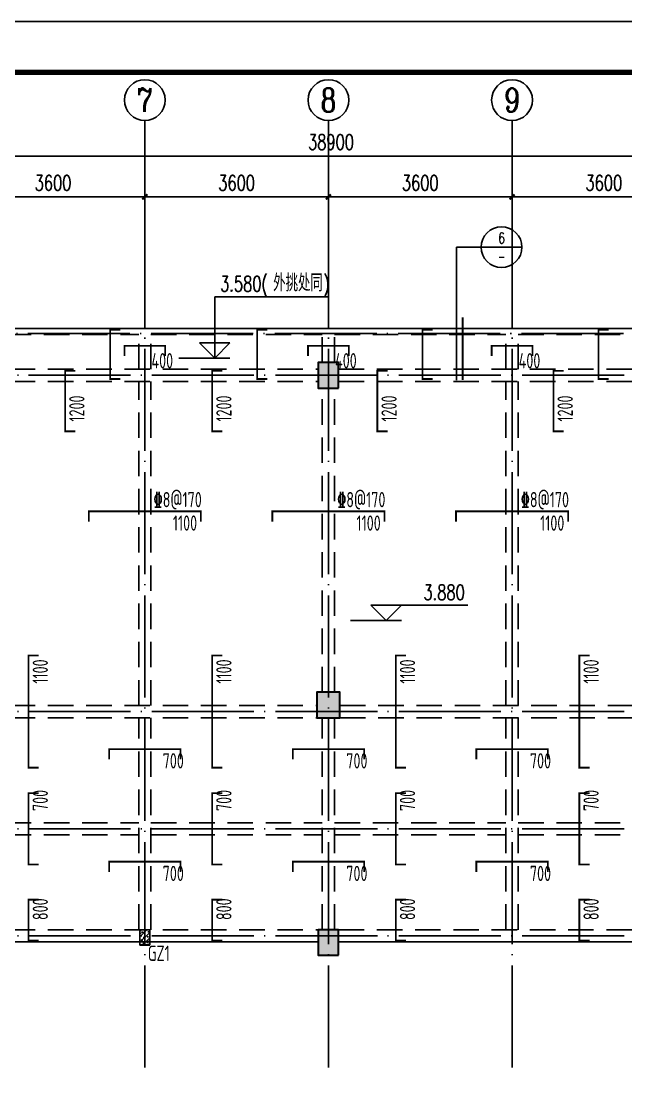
# Model space of a CAD drawing. Extents: x 1051052 to 1482120, y -981644 to -673261.
# Drawn here: x 1117104 to 1128950, y -903648 to -882648 of the extents above; entities that cross this region are included whole.
import ezdxf
from ezdxf.enums import TextEntityAlignment as Align

# ---------------------------------------------------------------- set-up
doc = ezdxf.new("R2010")
doc.units = 0
doc.header["$LTSCALE"] = 1000
doc.header["$MEASUREMENT"] = 0
doc.linetypes.add('DOTE', pattern=[2.42, 2, -0.2, 0.02, -0.2])
doc.linetypes.add('线型3', pattern=[750, 500, -250])
for name, color, linetype in [('AXIS', 3, 'Continuous'), ('AXIS_TEXT', 7, 'Continuous'), ('DIM_ELEV', 3, 'Continuous'), ('DIM_IDEN', 3, 'Continuous'), ('DOTE', 1, 'DOTE'), ('PUB_TEXT', 7, 'Continuous'), ('PUB_WALL', 9, 'Continuous'), ('TK', 142, 'Continuous'), ('填充', 8, 'Continuous')]:
    doc.layers.add(name, color=color, linetype=linetype)
for name, color, linetype, lineweight in [('BEAM', 4, 'Continuous', 25), ('BEAM-DASH', 4, '线型3', 25), ('COLU', 2, 'Continuous', 30), ('楼板负筋文字', 7, 'Continuous', 18), ('楼板负筋标注', 84, 'Continuous', 18), ('楼板负筋钢筋', 1, 'Continuous', 35)]:
    doc.layers.add(name, color=color, linetype=linetype, lineweight=lineweight)
doc.layers.add('COLU-HATCH', color=7, linetype='Continuous', lineweight=25, true_color=0x5b5b5b)
doc.styles.add('_TCH_AXIS', font='COMPLEX', dxfattribs={"bigfont": 'GBCBIG'})
doc.styles.add('_TCH_DIM', font='SIMPLEX', dxfattribs={"bigfont": 'GBCBIG'})
doc.styles.add('_TCH_DIM_T3', font='SIMPLEX', dxfattribs={"width": 0.705882, "bigfont": 'GBCBIG'})
doc.styles.add('_TCH_LABEL', font='COMPLEX', dxfattribs={"bigfont": 'GBCBIG'})
doc.styles.add('COMPLEX', font='COMPLEX')
doc.styles.add('FromPkpm', font='Pkpmeng', dxfattribs={"width": 0.7, "bigfont": 'hztxt'})
doc.dimstyles.new('_TCH_ARCH&&100', dxfattribs={"dimtxt": 297.5, "dimasz": 100, "dimexe": 250, "dimexo": 300, "dimgap": 126.25, "dimtad": 1, "dimdec": 0, "dimzin": 0, "dimdsep": 46, "dimtxsty": '_TCH_DIM_T3', "dimblk": 'ARCHTICK', "dimcen": 0.09, "dimclrt": 7, "dimazin": 2, "dimtfac": 1, "dimtdec": 0, "dimtix": 1, "dimtmove": 2, "dimatfit": 3, "dimfxl": 0, "dimtolj": 1, "dimtzin": 0, "dimarcsym": 0})

# ---------------------------------------------------------------- blocks, each defined once
blk = doc.blocks.new('_ArchTick')
at = {"color": 0, "linetype": 'ByBlock', "const_width": 0.4}
blk.add_lwpolyline([(-0.5, -0.5), (0.5, 0.5)], dxfattribs=at)
blk = doc.blocks.new('*D417')
at = {"layer": 'AXIS', "color": 0, "lineweight": -2, "transparency": 16777216}
for p, q in [((1115924, -887592), (1115924, -885842)), ((1119524, -887592), (1119524, -885842)), ((1115924, -886092), (1119524, -886092))]:
    blk.add_line(p, q, dxfattribs=at)
at = {"layer": 'Defpoints', "color": 0, "transparency": 16777216}
for p in [(1119524, -886092), (1115924, -888592), (1119524, -888592)]:
    blk.add_point(p, dxfattribs=at)
at = {"layer": 'AXIS', "color": 0, "lineweight": -2, "transparency": 16777216, "xscale": 100, "yscale": 100, "zscale": 100, "rotation": 180}
blk.add_blockref('_ArchTick', (1115924, -886092), dxfattribs=at)
at = {"layer": 'AXIS', "color": 0, "lineweight": -2, "transparency": 16777216, "xscale": 100, "yscale": 100, "zscale": 100}
blk.add_blockref('_ArchTick', (1119524, -886092), dxfattribs=at)
at = {"layer": 'AXIS', "color": 7, "transparency": 16777216, "insert": (1117724, -885817), "char_height": 297.5, "attachment_point": 5, "style": '_TCH_DIM_T3'}
blk.add_mtext('\\A1;3600', dxfattribs=at)
blk = doc.blocks.new('*D418')
at = {"layer": 'AXIS', "color": 0, "lineweight": -2, "transparency": 16777216}
for p, q in [((1119524, -887592), (1119524, -885842)), ((1123124, -887592), (1123124, -885842)), ((1119524, -886092), (1123124, -886092))]:
    blk.add_line(p, q, dxfattribs=at)
at = {"layer": 'Defpoints', "color": 0, "transparency": 16777216}
for p in [(1123124, -886092), (1119524, -888592), (1123124, -888592)]:
    blk.add_point(p, dxfattribs=at)
at = {"layer": 'AXIS', "color": 0, "lineweight": -2, "transparency": 16777216, "xscale": 100, "yscale": 100, "zscale": 100, "rotation": 180}
blk.add_blockref('_ArchTick', (1119524, -886092), dxfattribs=at)
at = {"layer": 'AXIS', "color": 0, "lineweight": -2, "transparency": 16777216, "xscale": 100, "yscale": 100, "zscale": 100}
blk.add_blockref('_ArchTick', (1123124, -886092), dxfattribs=at)
at = {"layer": 'AXIS', "color": 7, "transparency": 16777216, "insert": (1121324, -885817), "char_height": 297.5, "attachment_point": 5, "style": '_TCH_DIM_T3'}
blk.add_mtext('\\A1;3600', dxfattribs=at)
blk = doc.blocks.new('*D419')
at = {"layer": 'AXIS', "color": 0, "lineweight": -2, "transparency": 16777216}
for p, q in [((1123124, -887592), (1123124, -885842)), ((1126724, -887592), (1126724, -885842)), ((1123124, -886092), (1126724, -886092))]:
    blk.add_line(p, q, dxfattribs=at)
at = {"layer": 'Defpoints', "color": 0, "transparency": 16777216}
for p in [(1126724, -886092), (1123124, -888592), (1126724, -888592)]:
    blk.add_point(p, dxfattribs=at)
at = {"layer": 'AXIS', "color": 0, "lineweight": -2, "transparency": 16777216, "xscale": 100, "yscale": 100, "zscale": 100, "rotation": 180}
blk.add_blockref('_ArchTick', (1123124, -886092), dxfattribs=at)
at = {"layer": 'AXIS', "color": 0, "lineweight": -2, "transparency": 16777216, "xscale": 100, "yscale": 100, "zscale": 100}
blk.add_blockref('_ArchTick', (1126724, -886092), dxfattribs=at)
at = {"layer": 'AXIS', "color": 7, "transparency": 16777216, "insert": (1124924, -885817), "char_height": 297.5, "attachment_point": 5, "style": '_TCH_DIM_T3'}
blk.add_mtext('\\A1;3600', dxfattribs=at)
blk = doc.blocks.new('*D420')
at = {"layer": 'AXIS', "color": 0, "lineweight": -2, "transparency": 16777216}
for p, q in [((1126724, -887592), (1126724, -885842)), ((1130324, -887592), (1130324, -885842)), ((1126724, -886092), (1130324, -886092))]:
    blk.add_line(p, q, dxfattribs=at)
at = {"layer": 'Defpoints', "color": 0, "transparency": 16777216}
for p in [(1130324, -886092), (1126724, -888592), (1130324, -888592)]:
    blk.add_point(p, dxfattribs=at)
at = {"layer": 'AXIS', "color": 0, "lineweight": -2, "transparency": 16777216, "xscale": 100, "yscale": 100, "zscale": 100, "rotation": 180}
blk.add_blockref('_ArchTick', (1126724, -886092), dxfattribs=at)
at = {"layer": 'AXIS', "color": 0, "lineweight": -2, "transparency": 16777216, "xscale": 100, "yscale": 100, "zscale": 100}
blk.add_blockref('_ArchTick', (1130324, -886092), dxfattribs=at)
at = {"layer": 'AXIS', "color": 7, "transparency": 16777216, "insert": (1128524, -885817), "char_height": 297.5, "attachment_point": 5, "style": '_TCH_DIM_T3'}
blk.add_mtext('\\A1;3600', dxfattribs=at)
blk = doc.blocks.new('*D424')
at = {"layer": 'AXIS', "color": 0, "lineweight": -2, "transparency": 16777216}
for p, q in [((1103724, -886792), (1103724, -885042)), ((1142624, -886792), (1142624, -885042)), ((1103724, -885292), (1142624, -885292))]:
    blk.add_line(p, q, dxfattribs=at)
at = {"layer": 'Defpoints', "color": 0, "transparency": 16777216}
for p in [(1142624, -885292), (1103724, -888592), (1142624, -888592)]:
    blk.add_point(p, dxfattribs=at)
at = {"layer": 'AXIS', "color": 0, "lineweight": -2, "transparency": 16777216, "xscale": 100, "yscale": 100, "zscale": 100, "rotation": 180}
blk.add_blockref('_ArchTick', (1103724, -885292), dxfattribs=at)
at = {"layer": 'AXIS', "color": 0, "lineweight": -2, "transparency": 16777216, "xscale": 100, "yscale": 100, "zscale": 100}
blk.add_blockref('_ArchTick', (1142624, -885292), dxfattribs=at)
at = {"layer": 'AXIS', "color": 7, "transparency": 16777216, "insert": (1123174, -885017), "char_height": 297.5, "attachment_point": 5, "style": '_TCH_DIM_T3'}
blk.add_mtext('\\A1;38900', dxfattribs=at)
blk = doc.blocks.new('_AXISO')
blk.add_circle((0, 0), 0.5)
at = {"layer": 'AXIS_TEXT', "style": 'COMPLEX', "width": 1.041667}
blk.add_attdef('A', text='', height=0.56, dxfattribs=at).set_placement((-0.25, -0.28), (0.25, -0.28), align=Align.FIT)
blk = doc.blocks.new('A2K')
at = {"layer": 'TK'}
blk.add_lwpolyline([(0, 0), (59400, 0), (59400, 42000), (0, 42000)], close=True, dxfattribs=at)
at = {"layer": 'TK', "const_width": 100}
blk.add_lwpolyline([(2500, 1000), (58400, 1000), (58400, 41000), (2500, 41000)], close=True, dxfattribs=at)

msp = doc.modelspace()

# ---------------------------------------------------------------- hatches: boundary and pattern name
at = {"layer": 'COLU-HATCH', "transparency": 33554687}
for points in [[(1123323.911, -889842.335), (1123323.911, -889342.335), (1122923.911, -889342.335), (1122923.911, -889842.335)], [(1123348.911, -896312.335), (1123348.911, -895812.335), (1122898.911, -895812.335), (1122898.911, -896312.335)], [(1123323.911, -900972.335), (1123323.911, -900472.335), (1122923.911, -900472.335), (1122923.911, -900972.335)]]:
    msp.add_hatch(color=256, dxfattribs=at).paths.add_polyline_path(points, flags=0)
at = {"layer": 'PUB_WALL'}
h = msp.add_hatch(dxfattribs=at)
h.set_pattern_fill('钢筋混凝土', color=256, scale=30)
h.set_pattern_definition([(45, (-137772.814, -234411.606), (-53.0330086, 53.0330086), []), (50, (-137772.81, -234411.6), (215.178055, -18.82564), [22.5, -247.5]), (355, (-137772.81, -234411.6), (-41.6254, 225.65764), [18, -198]), (100.4514, (-137754.88, -234413.17), (173.552815, 206.831863), [19.122057, -210.342634]), (46.1842, (-137772.81, -234351.6), (320.172315, -49.655704), [33.75, -371.25]), (96.6356, (-137746.13, -234355.74), (280.39881, 292.23536), [28.68309, -315.5139]), (351.1842, (-137772.8, -234351.6), (280.39858, 292.23558), [27, -297]), (21, (-137742.81, -234366.6), (179.072116, -120.785667), [22.5, -247.5]), (326, (-137742.81, -234366.6), (72.9946, 217.545014), [18, -198]), (71.4514, (-137727.9, -234376.67), (252.06679, 96.75915), [19.122057, -210.342634]), (37.5, (-137772.81, -234411.606), (3.6479566, 99.868156), [0, -195.6, 0, -201, 0, -198.75]), (7.5, (-137772.81, -234411.61), (78.920861, 118.3235136), [0, -114.6, 0, -191.1, 0, -75.75]), (327.5, (-137839.71, -234411.606), (160.146731, -6.7664615), [0, -75, 0, -234, 0, -310.5]), (317.5, (-137869.71, -234411.6), (174.955851, 30.031495), [0, -97.5, 0, -155.4, 0, -220.5])])
h.paths.add_polyline_path([(1119613.911, -900482.306), (1119613.911, -900762.306), (1119433.911, -900762.306), (1119433.911, -900482.306)])

# ---------------------------------------------------------------- linework, layer by layer
at = {"layer": 'AXIS'}
for p, q in [((1119523.911, -888592.335), (1119523.911, -884592.335)), ((1123123.911, -888592.335), (1123123.911, -884592.335)), ((1126723.911, -888592.335), (1126723.911, -884592.335))]:
    msp.add_line(p, q, dxfattribs=at)
at = {"layer": 'BEAM'}
for p, q in [((1115923.911, -888672.335), (1119523.911, -888672.335)), ((1119523.911, -888672.335), (1123123.911, -888672.335)), ((1123123.911, -888672.335), (1126723.911, -888672.335)), ((1126723.911, -888672.335), (1130323.911, -888672.335)), ((1116123.911, -900712.335), (1122923.911, -900712.335)), ((1123323.911, -900712.335), (1130123.911, -900712.335))]:
    msp.add_line(p, q, dxfattribs=at)
at = {"layer": 'BEAM-DASH', "ltscale": 0.001}
for p, q in [((1116043.911, -888792.335), (1119403.911, -888792.335)), ((1119403.911, -889472.335), (1119403.911, -888792.335)), ((1119643.911, -889472.335), (1119643.911, -888792.335)), ((1119643.911, -888792.335), (1123003.911, -888792.335)), ((1123003.911, -889342.335), (1123003.911, -888792.335)), ((1123243.911, -889342.335), (1123243.911, -888792.335)), ((1123243.911, -888792.335), (1126603.911, -888792.335)), ((1126603.911, -889472.335), (1126603.911, -888792.335)), ((1126843.911, -889472.335), (1126843.911, -888792.335)), ((1126843.911, -888792.335), (1130203.911, -888792.335)), ((1116123.911, -889472.335), (1122923.911, -889472.335)), ((1123323.911, -889472.335), (1130123.911, -889472.335)), ((1116123.911, -889712.335), (1122923.911, -889712.335)), ((1119403.911, -896072.335), (1119403.911, -889712.335)), ((1119643.911, -896072.335), (1119643.911, -889712.335)), ((1123323.911, -889712.335), (1130123.911, -889712.335)), ((1126603.911, -896072.335), (1126603.911, -889712.335)), ((1126843.911, -896072.335), (1126843.911, -889712.335)), ((1123003.911, -895812.335), (1123003.911, -889842.335)), ((1123243.911, -895812.335), (1123243.911, -889842.335)), ((1116123.911, -896072.335), (1122898.911, -896072.335)), ((1123348.911, -896072.335), (1130123.911, -896072.335)), ((1116123.911, -896312.335), (1122898.911, -896312.335)), ((1119403.911, -900472.335), (1119403.911, -896312.335)), ((1119643.911, -900472.335), (1119643.911, -896312.335)), ((1123003.911, -900472.335), (1123003.911, -896312.335)), ((1123243.911, -900472.335), (1123243.911, -896312.335)), ((1123348.911, -896312.335), (1130123.911, -896312.335)), ((1126603.911, -900472.335), (1126603.911, -896312.335)), ((1126843.911, -900472.335), (1126843.911, -896312.335)), ((1116043.911, -898372.335), (1119403.911, -898372.335)), ((1119643.911, -898372.335), (1123003.911, -898372.335)), ((1123243.911, -898372.335), (1126603.911, -898372.335)), ((1126843.911, -898372.335), (1130203.911, -898372.335)), ((1116043.911, -898612.335), (1119403.911, -898612.335)), ((1119643.911, -898612.335), (1123003.911, -898612.335)), ((1123243.911, -898612.335), (1126603.911, -898612.335)), ((1126843.911, -898612.335), (1130203.911, -898612.335)), ((1116123.911, -900472.335), (1122923.911, -900472.335)), ((1123323.911, -900472.335), (1130123.911, -900472.335))]:
    msp.add_line(p, q, dxfattribs=at)
at = {"layer": 'COLU'}
for points in [[(1123323.911, -889842.335), (1123323.911, -889342.335), (1122923.911, -889342.335), (1122923.911, -889842.335)], [(1123348.911, -896312.335), (1123348.911, -895812.335), (1122898.911, -895812.335), (1122898.911, -896312.335)], [(1123323.911, -900972.335), (1123323.911, -900472.335), (1122923.911, -900472.335), (1122923.911, -900972.335)]]:
    msp.add_lwpolyline(points, close=True, dxfattribs=at)
at = {"layer": 'DIM_ELEV'}
for p, q in [((1120893.649, -889256.204), (1120893.649, -888051.204)), ((1120893.649, -888051.204), (1123123.911, -888051.204)), ((1120893.649, -889256.204), (1120593.649, -888956.204)), ((1120593.649, -888956.204), (1121193.649, -888956.204)), ((1120893.649, -889256.204), (1121193.649, -888956.204)), ((1120193.649, -889256.204), (1121193.649, -889256.204)), ((1124257.161, -894406.175), (1123957.161, -894106.175)), ((1123957.161, -894106.175), (1125857.161, -894106.175)), ((1124257.161, -894406.175), (1124557.161, -894106.175)), ((1123557.161, -894406.175), (1124557.161, -894406.175))]:
    msp.add_line(p, q, dxfattribs=at)
at = {"layer": 'DIM_IDEN'}
for p, q in [((1125635.817, -887078.025), (1126117.944, -887078.025)), ((1125635.817, -889685.029), (1125635.817, -887078.025)), ((1126917.944, -887078.025), (1126117.944, -887078.025))]:
    msp.add_line(p, q, dxfattribs=at)
at = {"layer": 'DIM_IDEN', "const_width": 40}
msp.add_lwpolyline([(1125755.817, -889685.029), (1125755.817, -888456.499)], dxfattribs=at)
at = {"layer": 'DIM_IDEN'}
msp.add_circle((1126517.944, -887078.025), 400, dxfattribs=at)
at = {"layer": 'DOTE'}
for p, q in [((1119523.911, -903173.689), (1119523.911, -888592.335)), ((1123123.911, -903173.689), (1123123.911, -888592.335)), ((1126723.911, -903173.689), (1126723.911, -888592.335)), ((1102710.051, -888772.335), (1135518.928, -888772.335)), ((1102723.911, -889592.335), (1143623.911, -889592.335)), ((1102723.911, -896192.335), (1143623.911, -896192.335)), ((1102723.911, -898492.335), (1134149.039, -898492.335)), ((1102723.911, -900592.335), (1143623.911, -900592.335))]:
    msp.add_line(p, q, dxfattribs=at)
at = {"layer": 'PUB_WALL'}
for p, q in [((1119423.911, -900772.335), (1119423.911, -900472.335)), ((1119623.911, -900772.335), (1119623.911, -900472.335)), ((1119423.911, -900772.335), (1119623.911, -900772.335))]:
    msp.add_line(p, q, dxfattribs=at)
at = {"layer": 'PUB_WALL', "const_width": 20}
msp.add_lwpolyline([(1119613.911, -900482.306), (1119613.911, -900762.306), (1119433.911, -900762.306), (1119433.911, -900482.306)], close=True, dxfattribs=at)
at = {"layer": '楼板负筋钢筋', "const_width": 35}
for points in [[(1119043.869, -889665.182), (1118843.869, -889665.182), (1118843.869, -888702.335), (1119043.869, -888702.335)], [(1121927.18, -889665.182), (1121727.18, -889665.182), (1121727.18, -888702.335), (1121927.18, -888702.335)], [(1125166.454, -889665.182), (1124966.454, -889665.182), (1124966.454, -888702.335), (1125166.454, -888702.335)], [(1128619.308, -889665.182), (1128419.308, -889665.182), (1128419.308, -888702.335), (1128619.308, -888702.335)], [(1119123.911, -889213.545), (1119123.911, -889013.545), (1119923.911, -889013.545), (1119923.911, -889213.545)], [(1122723.911, -889213.545), (1122723.911, -889013.545), (1123523.911, -889013.545), (1123523.911, -889213.545)], [(1126323.911, -889213.545), (1126323.911, -889013.545), (1127123.911, -889013.545), (1127123.911, -889213.545)], [(1118160.601, -890692.335), (1117960.601, -890692.335), (1117960.601, -889506.354), (1118160.601, -889506.354)], [(1121043.912, -890692.335), (1120843.912, -890692.335), (1120843.912, -889506.354), (1121043.912, -889506.354)], [(1124283.186, -890692.335), (1124083.186, -890692.335), (1124083.186, -889506.354), (1124283.186, -889506.354)], [(1127736.04, -890692.335), (1127536.04, -890692.335), (1127536.04, -889506.354), (1127736.04, -889506.354)], [(1118423.911, -892462.335), (1118423.911, -892262.335), (1120623.911, -892262.335), (1120623.911, -892462.335)], [(1122023.911, -892462.335), (1122023.911, -892262.335), (1124223.911, -892262.335), (1124223.911, -892462.335)], [(1125623.911, -892462.335), (1125623.911, -892262.335), (1127823.911, -892262.335), (1127823.911, -892462.335)], [(1117443.912, -897292.336), (1117243.912, -897292.336), (1117243.913, -895092.336), (1117443.913, -895092.336)], [(1121043.912, -897292.335), (1120843.912, -897292.335), (1120843.913, -895092.336), (1121043.913, -895092.336)], [(1124643.913, -897292.336), (1124443.913, -897292.336), (1124443.913, -895092.336), (1124643.913, -895092.336)], [(1128243.911, -897292.335), (1128043.911, -897292.335), (1128043.911, -895092.336), (1128243.911, -895092.336)], [(1118823.91, -897127.335), (1118823.91, -896927.335), (1120223.91, -896927.335), (1120223.91, -897127.335)], [(1122423.911, -897127.335), (1122423.911, -896927.335), (1123823.911, -896927.335), (1123823.911, -897127.335)], [(1126023.911, -897127.335), (1126023.911, -896927.335), (1127423.911, -896927.335), (1127423.911, -897127.335)], [(1117443.912, -899192.335), (1117243.912, -899192.335), (1117243.912, -897792.335), (1117443.912, -897792.335)], [(1121043.912, -899192.335), (1120843.912, -899192.335), (1120843.912, -897792.335), (1121043.912, -897792.335)], [(1124643.913, -899192.335), (1124443.913, -899192.335), (1124443.913, -897792.335), (1124643.913, -897792.335)], [(1128243.911, -899192.335), (1128043.911, -899192.335), (1128043.911, -897792.335), (1128243.911, -897792.335)], [(1118823.911, -899337.335), (1118823.911, -899137.335), (1120223.911, -899137.335), (1120223.911, -899337.335)], [(1122423.911, -899337.335), (1122423.911, -899137.335), (1123823.911, -899137.335), (1123823.911, -899337.335)], [(1126023.911, -899337.335), (1126023.911, -899137.335), (1127423.911, -899137.335), (1127423.911, -899337.335)], [(1117443.912, -900682.336), (1117243.912, -900682.336), (1117243.912, -899882.336), (1117443.912, -899882.336)], [(1121043.912, -900682.336), (1120843.912, -900682.336), (1120843.912, -899882.336), (1121043.912, -899882.336)], [(1124643.913, -900682.336), (1124443.913, -900682.336), (1124443.913, -899882.336), (1124643.913, -899882.336)], [(1128243.911, -900682.336), (1128043.911, -900682.336), (1128043.911, -899882.336), (1128243.911, -899882.336)]]:
    msp.add_lwpolyline(points, dxfattribs=at)

# ---------------------------------------------------------------- block references
at = {"layer": 'AXIS'}
ref = msp.add_blockref('_AXISO', (1119523.911, -884192.335), dxfattribs=dict(at, xscale=800, yscale=800, zscale=800))
ref.add_attrib('A', '7', dxfattribs={"layer": 'AXIS_TEXT', "height": 465.948, "style": '_TCH_AXIS'}).set_placement((1119368.595, -884425.309), (1119679.227, -884425.309), align=Align.FIT)
ref = msp.add_blockref('_AXISO', (1123123.911, -884192.335), dxfattribs=dict(at, xscale=800, yscale=800, zscale=800))
ref.add_attrib('A', '8', dxfattribs={"layer": 'AXIS_TEXT', "height": 465.948, "style": '_TCH_AXIS'}).set_placement((1122968.595, -884425.309), (1123279.227, -884425.309), align=Align.FIT)
ref = msp.add_blockref('_AXISO', (1126723.911, -884192.335), dxfattribs=dict(at, xscale=800, yscale=800, zscale=800))
ref.add_attrib('A', '9', dxfattribs={"layer": 'AXIS_TEXT', "height": 465.948, "style": '_TCH_AXIS'}).set_placement((1126568.595, -884425.309), (1126879.227, -884425.309), align=Align.FIT)
at = {"layer": '填充'}
msp.add_blockref('A2K', (1096816.779, -924648.121), dxfattribs=at)

# ---------------------------------------------------------------- texts
at = {"layer": 'PUB_TEXT', "color": 7, "style": '_TCH_LABEL'}
msp.add_text('6', height=208.805, dxfattribs=at).set_placement((1126448.342, -887003.988), (1126587.546, -887003.988), align=Align.FIT)
at = {"layer": 'PUB_TEXT', "color": 7, "style": '_TCH_LABEL', "width": 0.777778}
msp.add_text('-', height=208.805, dxfattribs=at).set_placement((1126448.342, -887360.868), (1126587.546, -887360.868), align=Align.FIT)
at = {"layer": 'PUB_TEXT', "color": 7, "style": '_TCH_DIM', "width": 0.705882}
for s, p in [('3.580(', (1121000.932, -887946.204)), (')', (1123023.911, -887946.204)), ('3.880', (1124987.161, -894001.175))]:
    msp.add_text(s, height=297.5, dxfattribs=at).set_placement(p)
at = {"layer": 'PUB_TEXT', "color": 7, "style": '_TCH_DIM'}
msp.add_text('外挑处同', height=337.5887, dxfattribs=at).set_placement((1122040.932, -887946.204))
at = {"layer": '楼板负筋文字', "lineweight": 25, "style": 'FromPkpm', "width": 0.7}
for s, p in [('%%1328@170', (1119693.911, -892182.335)), ('%%1328@170', (1123293.911, -892182.335)), ('%%1328@170', (1126893.911, -892182.335)), ('GZ1', (1119584.047, -901084.481))]:
    msp.add_text(s, height=300, dxfattribs=at).set_placement(p)
at = {"layer": '楼板负筋标注', "lineweight": 25, "style": 'FromPkpm', "width": 0.7}
for s, p in [('400', (1119653.357, -889156.441)), ('400', (1123253.357, -889156.441)), ('400', (1126853.357, -889156.441)), ('1100', (1120073.911, -892342.335)), ('1100', (1123673.911, -892342.335)), ('1100', (1127273.911, -892342.335)), ('700', (1119873.91, -897007.335)), ('700', (1123473.911, -897007.335)), ('700', (1127073.911, -897007.335)), ('700', (1119873.911, -899217.335)), ('700', (1123473.911, -899217.335)), ('700', (1127073.911, -899217.335))]:
    msp.add_text(s, height=300, dxfattribs=at).set_placement(p, align=Align.TOP_LEFT)
for s, p in [('1200', (1118040.601, -890500.293)), ('1200', (1120923.912, -890500.293)), ('1200', (1124163.186, -890500.293)), ('1200', (1127616.04, -890500.293)), ('1100', (1117323.912, -895642.336)), ('1100', (1120923.912, -895642.336)), ('1100', (1124523.913, -895642.336)), ('1100', (1128123.911, -895642.336)), ('700', (1117323.912, -898142.335)), ('700', (1120923.912, -898142.335)), ('700', (1124523.913, -898142.335)), ('700', (1128123.911, -898142.335)), ('800', (1117323.912, -900282.336)), ('800', (1120923.912, -900282.336)), ('800', (1124523.913, -900282.336)), ('800', (1128123.911, -900282.336))]:
    msp.add_text(s, height=300, rotation=90, dxfattribs=at).set_placement(p, align=Align.TOP_LEFT)

# ---------------------------------------------------------------- dimensions: what is measured, and where the dimension line sits
at = {"layer": 'AXIS'}
for p1, p2, distance, picture, middle in [((1103723.911, -888592.335), (1142623.911, -888592.335), 3300, '*D424', (1123173.911, -885017.335)), ((1115923.911, -888592.335), (1119523.911, -888592.335), 2500, '*D417', (1117723.911, -885817.335)), ((1119523.911, -888592.335), (1123123.911, -888592.335), 2500, '*D418', (1121323.911, -885817.335)), ((1123123.911, -888592.335), (1126723.911, -888592.335), 2500, '*D419', (1124923.911, -885817.335)), ((1126723.911, -888592.335), (1130323.911, -888592.335), 2500, '*D420', (1128523.911, -885817.335))]:
    dim = msp.add_aligned_dim(p1=p1, p2=p2, distance=distance, dimstyle='_TCH_ARCH&&100', dxfattribs=at)
    dim.commit()
    dim.dimension.update_dxf_attribs({"geometry": picture, "text_midpoint": middle})

doc.saveas('drawing.dxf')
